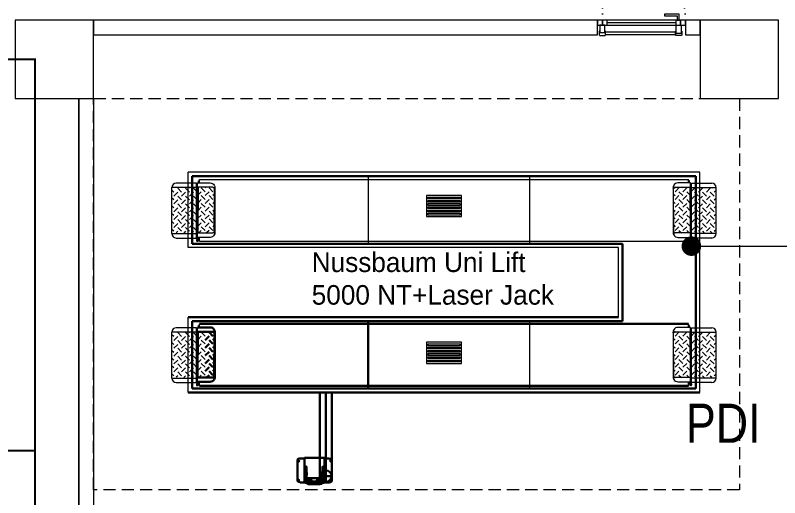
# Model space of a CAD drawing. Header units: metres. Extents: x -19121 to 152404, y -12107 to 46241.
# Drawn here: x 6740 to 7521, y 3592 to 4085 of the extents above; entities that cross this region are included whole.
import ezdxf
from ezdxf.enums import TextEntityAlignment as Align

# ---------------------------------------------------------------- set-up
doc = ezdxf.new("R2010")
doc.units = ezdxf.units.M
doc.header["$LTSCALE"] = 50
doc.header["$MEASUREMENT"] = 0
doc.linetypes.add('DOT2', pattern=[0.125, 0, -0.125])
doc.linetypes.add('HIDDEN', pattern=[0.375, 0.25, -0.125])
doc.layers.get('0').update_dxf_attribs({"color": 9, "lineweight": 9})
for name, color, linetype, lineweight in [('00', 9, 'Continuous', 9), ('01', 9, 'Continuous', 9), ('05', 9, 'Continuous', 9), ('06B', 9, 'Continuous', 9), ('06D', 9, 'Continuous', 9), ('10', 9, 'Continuous', 9), ('15', 9, 'Continuous', 9), ('20', 9, 'DOT2', 9), ('21', 9, 'Continuous', 9), ('21_mahal200', 9, 'Continuous', 9), ('32-ekipman', 9, 'Continuous', 9)]:
    doc.layers.add(name, color=color, linetype=linetype, lineweight=lineweight)
doc.styles.add('HAS100', font='GOTHIC.TTF', dxfattribs={"height": 200})
doc.styles.add('MuuM_TEXT-STANDART', font='ARIALN.TTF')
doc.dimstyles.new('MuuM_DIM200', dxfattribs={"dimscale": 20, "dimtxt": 2, "dimasz": 1, "dimexe": 1, "dimexo": 1, "dimgap": 1, "dimtad": 1, "dimdec": 1, "dimrnd": 0.5, "dimdsep": 46, "dimtxsty": 'MuuM_TEXT-STANDART', "dimblk": 'ARCHTICK', "dimcen": 0, "dimdle": 0.15, "dimclrd": 256, "dimclre": 256, "dimclrt": 256, "dimadec": 0, "dimazin": 0, "dimtfac": 5, "dimtdec": 1, "dimtix": 1, "dimtmove": 2, "dimatfit": 3, "dimldrblk": 'DOT', "dimfxl": 3, "dimfxlon": 1, "dimtolj": 1, "dimlwd": -1, "dimlwe": -1, "dimarcsym": 0})

# ---------------------------------------------------------------- blocks, each defined once
blk = doc.blocks.new('p-kolon_80x80')
blk.add_lwpolyline([(-40, -40), (40, -40), (40, 40), (-40, 40)], close=True)
blk = doc.blocks.new('2.bod.sitatik')
at = {"layer": '01'}
for p in [(6780, -4590), (7480, -4590)]:
    blk.add_blockref('p-kolon_80x80', p, dxfattribs=at)
blk = doc.blocks.new('p-işyeri')
at = {"color": 0, "const_width": 2}
blk.add_lwpolyline([(200, 0), (200, 700), (-200, 700), (-200, 0)], close=True, dxfattribs=at)
blk = doc.blocks.new('p-birim')
blk.add_lwpolyline([(0, 0), (1, 0), (1, 1), (0, 1)], close=True)
blk = doc.blocks.new('K-AL-01A')
at = {"layer": '06B'}
blk.add_lwpolyline([(2634.71, 4254.27), (2634.71, 4260.52), (2619.71, 4260.52), (2619.71, 4258.65), (2632.46, 4258.65), (2632.46, 4258.65), (2632.46, 4254.27), (2634.71, 4254.27)], dxfattribs=at)
at = {"layer": '06D'}
for p, q in [((2637.95, 4254.27), (2551.08, 4254.27)), ((2551.08, 4249.27), (2637.95, 4249.27))]:
    blk.add_line(p, q, dxfattribs=at)
for points in [[(2553.58, 4243.16), (2552.96, 4243.16), (2552.96, 4239.16, 0.414214), (2553.33, 4238.78), (2558.83, 4238.78, 0.414214), (2559.21, 4239.16), (2559.21, 4243.16), (2558.58, 4243.16)], [(2636.58, 4243.16), (2637.21, 4243.16), (2637.21, 4239.16, -0.414214), (2636.83, 4238.78), (2631.33, 4238.78, -0.414214), (2630.96, 4239.16), (2630.96, 4243.16), (2631.58, 4243.16)]]:
    blk.add_lwpolyline(points, format="xyb", dxfattribs=at)
for points in [[(2553.58, 4241.77), (2558.58, 4241.77), (2558.58, 4249.27), (2553.58, 4249.27)], [(2630.96, 4239.41), (2559.21, 4239.41), (2559.21, 4242.53), (2630.96, 4242.53)], [(2636.58, 4240.66), (2631.58, 4240.66), (2631.58, 4249.27), (2636.58, 4249.27)]]:
    blk.add_lwpolyline(points, close=True, dxfattribs=at)
at = {"layer": '10'}
for points in [[(2551.08, 4254.27), (2551.08, 4249.27), (2556.08, 4249.27), (2556.08, 4254.27)], [(2556.08, 4254.27), (2556.08, 4249.27), (2561.08, 4249.27), (2561.08, 4254.27)], [(2631.08, 4254.27), (2631.08, 4249.27), (2636.08, 4249.27), (2636.08, 4254.27)], [(2636.08, 4254.27), (2636.08, 4249.27), (2641.08, 4249.27), (2641.08, 4254.27)]]:
    blk.add_lwpolyline(points, close=True, dxfattribs=at)
at = {"layer": '15'}
blk.add_lwpolyline([(2561.08, 4251.77), (2631.08, 4251.77)], dxfattribs=at)
at = {"layer": '20'}
blk.add_lwpolyline([(2556.08, 4254.27), (2556.08, 4339.27)], dxfattribs=at)
blk.add_arc((2556.08, 4254.27), 85, 0, 90, dxfattribs=at)
blk = doc.blocks.new('_ArchTick')
at = {"color": 0, "linetype": 'ByBlock', "const_width": 0.15}
blk.add_lwpolyline([(-0.5, -0.5), (0.5, 0.5)], dxfattribs=at)
blk = doc.blocks.new('_Dot')
at = {"color": 0, "linetype": 'ByBlock', "lineweight": -2}
blk.add_line((-0.5, 0), (-1, 0), dxfattribs=at)
at = {"color": 0, "linetype": 'ByBlock', "const_width": 0.5}
blk.add_lwpolyline([(-0.25, 0, 1), (0.25, 0, 1)], format="xyb", close=True, dxfattribs=at)
blk = doc.blocks.new('p-lif-2.bd')
at = {"lineweight": 0}
for p, q in [((5230, 0), (0, 0)), ((0, -770), (0, 0)), ((5230, -2250), (5230, 0)), ((4400, -770), (0, -770)), ((0, -2250), (0, -1480))]:
    blk.add_line(p, q, dxfattribs=at)
at = {"linetype": 'ByBlock', "lineweight": 30}
for p, q in [((5190, -40), (40, -40)), ((40, -40), (40, -730)), ((5190, -2210), (5190, -40)), ((4440, -730), (40, -730)), ((4440, -1520), (4440, -730))]:
    blk.add_line(p, q, dxfattribs=at)
for p, q in [((114.8, -73), (5114.8, -73)), ((115.1, -108), (115.2, -73)), ((5114.9, -108), (5114.8, -73)), ((83.2, -111.5), (-120.8, -111.5)), ((84.2, -111.5), (83.3, -111.5)), ((84.2, -671.5), (84.2, -111.5)), ((96.6, -123.9), (85.3, -123.9)), ((96.3, -664.8), (96.6, -108)), ((96.6, -108), (224.7, -108.1)), ((101, -152.8), (100.8, -620)), ((253.2, -152.8), (101, -152.8)), ((107.2, -108), (107.2, -88.1)), ((107.2, -88.1), (115.1, -88.1)), ((179.7, -152.8), (173.8, -158.7)), ((258.2, -153.8), (253.3, -158.7)), ((272, -145), (273.6, -157.8)), ((4958, -145), (4956.4, -157.8)), ((4971.8, -153.8), (4976.7, -158.7)), ((4976.8, -152.8), (5129, -152.8)), ((5133.4, -108), (5005.3, -108.1)), ((5050.3, -152.8), (5056.2, -158.7)), ((5122.8, -88.1), (5114.9, -88.1)), ((5122.8, -108), (5122.8, -88.1)), ((5129, -152.8), (5129.2, -620)), ((5133.7, -664.8), (5133.4, -108)), ((5133.4, -123.9), (5144.7, -123.9)), ((5145.8, -111.5), (5146.7, -111.5)), ((5145.8, -671.5), (5145.8, -111.5)), ((5146.8, -111.5), (5350.8, -111.5)), ((83.2, -156.5), (-165.8, -156.5)), ((-165.8, -626.5), (-165.8, -156.5)), ((-146.8, -202.4), (-165.8, -183.4)), ((-106.8, -202.4), (-146.8, -242.4)), ((-66.8, -202.4), (-106.8, -162.4)), ((-26.8, -202.4), (-66.8, -242.4)), ((13.2, -202.4), (-26.8, -162.4)), ((16.3, -159.4), (13.2, -162.4)), ((53.2, -202.4), (13.2, -242.4)), ((84.2, -193.4), (53.2, -162.4)), ((96.5, -183.6), (84.2, -183.6)), ((96.5, -189.5), (84.2, -189.5)), ((88.3, -183.6), (88.3, -189.5)), ((134, -198.4), (101, -231.4)), ((173.8, -198.4), (134, -158.7)), ((213.5, -198.5), (173.8, -238.2)), ((253.3, -198.5), (213.6, -158.7)), ((267.8, -223.7), (253.3, -238.3)), ((267.7, -605.2), (267.9, -167.8)), ((273.8, -162.8), (273.4, -615.1)), ((273.8, -162.8), (273.6, -157.8)), ((4956.2, -162.8), (4956.4, -157.8)), ((4956.2, -162.8), (4956.6, -615.1)), ((4962.3, -605.2), (4962.1, -167.8)), ((4962.2, -223.7), (4976.7, -238.3)), ((4976.7, -198.5), (5016.4, -158.7)), ((5016.5, -198.5), (5056.2, -238.2)), ((5056.2, -198.4), (5096, -158.7)), ((5096, -198.4), (5129, -231.4)), ((5133.5, -183.6), (5145.8, -183.6)), ((5133.5, -189.5), (5145.8, -189.5)), ((5141.7, -183.6), (5141.7, -189.5)), ((5145.8, -193.4), (5176.8, -162.4)), ((5146.8, -156.5), (5395.8, -156.5)), ((5176.8, -202.4), (5216.8, -242.4)), ((5213.7, -159.4), (5216.8, -162.4)), ((5216.8, -202.4), (5256.8, -162.4)), ((5256.8, -202.4), (5296.8, -242.4)), ((5296.8, -202.4), (5336.8, -162.4)), ((5336.8, -202.4), (5376.8, -242.4)), ((5376.8, -202.4), (5395.8, -183.4)), ((5395.8, -626.5), (5395.8, -156.5)), ((-146.8, -282.4), (-165.8, -263.4)), ((-106.8, -282.4), (-146.8, -322.4)), ((-66.8, -282.4), (-106.8, -242.4)), ((-26.8, -282.4), (-66.8, -322.4)), ((13.2, -282.4), (-26.8, -242.4)), ((53.2, -282.4), (13.2, -322.4)), ((84.2, -273.4), (53.2, -242.4)), ((96.5, -249.2), (84.2, -249.2)), ((96.5, -252.2), (84.2, -252.2)), ((88.2, -249.2), (88.2, -252.2)), ((134, -278), (100.9, -311)), ((173.7, -278), (134, -238.2)), ((213.5, -278), (173.7, -317.8)), ((253.3, -278), (213.5, -238.2)), ((267.8, -303.2), (253.3, -317.8)), ((4962.2, -303.2), (4976.7, -317.8)), ((4976.7, -278), (5016.5, -238.2)), ((5016.5, -278), (5056.3, -317.8)), ((5056.3, -278), (5096, -238.2)), ((5096, -278), (5129.1, -311)), ((5133.5, -249.2), (5145.8, -249.2)), ((5133.5, -252.2), (5145.8, -252.2)), ((5141.8, -249.2), (5141.8, -252.2)), ((5145.8, -273.4), (5176.8, -242.4)), ((5176.8, -282.4), (5216.8, -322.4)), ((5216.8, -282.4), (5256.8, -242.4)), ((5256.8, -282.4), (5296.8, -322.4)), ((5296.8, -282.4), (5336.8, -242.4)), ((5336.8, -282.4), (5376.8, -322.4)), ((5376.8, -282.4), (5395.8, -263.4)), ((-165.8, -343.4), (-146.8, -362.4)), ((-106.8, -362.4), (-146.8, -402.4)), ((-106.8, -322.4), (-66.8, -362.4)), ((-26.8, -362.4), (-66.8, -402.4)), ((-26.8, -322.4), (13.2, -362.4)), ((53.2, -362.4), (13.2, -402.4)), ((53.2, -322.4), (84.2, -353.4)), ((133.9, -357.5), (100.9, -390.5)), ((133.9, -317.7), (173.7, -357.5)), ((213.5, -357.5), (173.7, -397.3)), ((213.5, -317.8), (253.2, -357.6)), ((267.8, -382.8), (253.2, -397.3)), ((4962.2, -382.8), (4976.8, -397.3)), ((5016.5, -317.8), (4976.8, -357.6)), ((5016.5, -357.5), (5056.3, -397.3)), ((5096.1, -317.7), (5056.3, -357.5)), ((5096.1, -357.5), (5129.1, -390.5)), ((5176.8, -322.4), (5145.8, -353.4)), ((5176.8, -362.4), (5216.8, -402.4)), ((5256.8, -322.4), (5216.8, -362.4)), ((5256.8, -362.4), (5296.8, -402.4)), ((5336.8, -322.4), (5296.8, -362.4)), ((5336.8, -362.4), (5376.8, -402.4)), ((5395.8, -343.4), (5376.8, -362.4)), ((-146.8, -442.4), (-165.8, -423.4)), ((-106.8, -442.4), (-146.8, -482.4)), ((-66.8, -442.4), (-106.8, -402.4)), ((-26.8, -442.4), (-66.8, -482.4)), ((13.2, -442.4), (-26.8, -402.4)), ((53.2, -442.4), (13.2, -482.4)), ((84.2, -433.4), (53.2, -402.4)), ((133.9, -437), (100.8, -470)), ((173.7, -437.1), (133.9, -397.3)), ((213.4, -437.1), (173.6, -476.8)), ((253.2, -437.1), (213.4, -397.3)), ((267.7, -462.3), (253.2, -476.9)), ((4962.3, -462.3), (4976.8, -476.9)), ((4976.8, -437.1), (5016.6, -397.3)), ((5016.6, -437.1), (5056.4, -476.8)), ((5056.3, -437.1), (5096.1, -397.3)), ((5096.1, -437), (5129.2, -470)), ((5145.8, -433.4), (5176.8, -402.4)), ((5176.8, -442.4), (5216.8, -482.4)), ((5216.8, -442.4), (5256.8, -402.4)), ((5256.8, -442.4), (5296.8, -482.4)), ((5296.8, -442.4), (5336.8, -402.4)), ((5336.8, -442.4), (5376.8, -482.4)), ((5376.8, -442.4), (5395.8, -423.4)), ((-146.8, -522.4), (-165.8, -503.4)), ((-106.8, -522.4), (-146.8, -562.4)), ((-66.8, -522.4), (-106.8, -482.4)), ((-26.8, -522.4), (-66.8, -562.4)), ((13.2, -522.4), (-26.8, -482.4)), ((53.2, -522.4), (13.2, -562.4)), ((84.2, -513.4), (53.2, -482.4)), ((96.4, -520.6), (84.2, -520.6)), ((84.2, -523.6), (96.4, -523.6)), ((88.1, -520.6), (88.1, -523.6)), ((133.9, -516.6), (100.8, -549.6)), ((173.6, -516.6), (133.9, -476.8)), ((213.4, -516.6), (173.6, -556.4)), ((253.2, -516.6), (213.4, -476.8)), ((267.7, -541.9), (253.1, -556.4)), ((4962.3, -541.9), (4976.9, -556.4)), ((4976.8, -516.6), (5016.6, -476.8)), ((5016.6, -516.6), (5056.4, -556.4)), ((5056.4, -516.6), (5096.1, -476.8)), ((5096.1, -516.6), (5129.2, -549.6)), ((5133.6, -520.6), (5145.8, -520.6)), ((5145.8, -523.6), (5133.6, -523.6)), ((5141.9, -520.6), (5141.9, -523.6)), ((5145.8, -513.4), (5176.8, -482.4)), ((5176.8, -522.4), (5216.8, -562.4)), ((5216.8, -522.4), (5256.8, -482.4)), ((5256.8, -522.4), (5296.8, -562.4)), ((5296.8, -522.4), (5336.8, -482.4)), ((5336.8, -522.4), (5376.8, -562.4)), ((5376.8, -522.4), (5395.8, -503.4)), ((-146.8, -602.4), (-165.8, -583.4)), ((-106.8, -602.4), (-122, -617.7)), ((-66.8, -602.4), (-106.8, -562.4)), ((-26.8, -602.4), (-45.3, -621)), ((13.2, -602.4), (-26.8, -562.4)), ((53.2, -602.4), (31.3, -624.3)), ((84.2, -593.4), (53.2, -562.4)), ((84.2, -583.2), (96.3, -583.2)), ((96.3, -589.2), (84.2, -589.2)), ((88.1, -583.2), (88.1, -589.2)), ((100.8, -620), (252.5, -620.1)), ((133.8, -596.1), (109.9, -620)), ((173.6, -596.1), (133.8, -556.3)), ((213.3, -596.1), (189.4, -620.1)), ((253.1, -596.2), (213.4, -556.4)), ((255.8, -619.7), (252.5, -620.1)), ((4974.2, -619.7), (4977.5, -620.1)), ((4976.9, -596.2), (5016.6, -556.4)), ((5129.2, -620), (4977.5, -620.1)), ((5016.7, -596.1), (5040.6, -620.1)), ((5056.4, -596.1), (5096.2, -556.3)), ((5096.2, -596.1), (5120.1, -620)), ((5145.8, -583.2), (5133.7, -583.2)), ((5133.7, -589.2), (5145.8, -589.2)), ((5141.9, -583.2), (5141.9, -589.2)), ((5145.8, -593.4), (5176.8, -562.4)), ((5176.8, -602.4), (5198.7, -624.3)), ((5216.8, -602.4), (5256.8, -562.4)), ((5256.8, -602.4), (5275.3, -621)), ((5296.8, -602.4), (5336.8, -562.4)), ((5336.8, -602.4), (5352, -617.7)), ((5376.8, -602.4), (5395.8, -583.4)), ((-165.8, -626.5), (83.2, -626.5)), ((-120.8, -671.5), (84.2, -671.5)), ((96.3, -648.9), (84.2, -648.9)), ((88, -675.6), (86, -690.5)), ((86, -690.5), (86, -700.4)), ((86, -690.5), (101.9, -690.5)), ((88, -648.9), (88, -675.6)), ((88, -675.6), (100, -675.6)), ((99.9, -698.5), (88, -698.4)), ((88, -702.4), (99.9, -702.4)), ((223.6, -664.8), (96.3, -664.8)), ((100, -664.8), (100, -675.6)), ((101.9, -690.5), (100, -675.6)), ((101.9, -690.5), (101.9, -700.4)), ((106.9, -684.7), (106.9, -664.8)), ((114.8, -684.7), (106.9, -684.7)), ((114.8, -704.3), (114.9, -664.8)), ((236.2, -663.1), (223.6, -664.8)), ((4993.8, -663.1), (5006.4, -664.8)), ((5006.4, -664.8), (5133.7, -664.8)), ((5115.2, -704.3), (5115.1, -664.8)), ((5115.2, -684.7), (5123.1, -684.7)), ((5123.1, -684.7), (5123.1, -664.8)), ((5128.1, -690.5), (5130, -675.6)), ((5128.1, -690.5), (5128.1, -700.4)), ((5144, -690.5), (5128.1, -690.5)), ((5130, -664.8), (5130, -675.6)), ((5142, -675.6), (5130, -675.6)), ((5130.1, -698.5), (5142, -698.4)), ((5142, -702.4), (5130.1, -702.4)), ((5133.7, -648.9), (5145.8, -648.9)), ((5142, -648.9), (5142, -675.6)), ((5142, -675.6), (5144, -690.5)), ((5144, -690.5), (5144, -700.4)), ((5350.8, -671.5), (5145.8, -671.5)), ((5395.8, -626.5), (5146.8, -626.5)), ((114.8, -704.3), (5089, -704.3)), ((115.1, -1584.4), (115.2, -1549.3)), ((5114.9, -1584.4), (5114.8, -1549.3)), ((83.2, -1632.9), (-165.8, -1632.9)), ((-165.8, -2102.9), (-165.8, -1632.9)), ((83.2, -1587.9), (-120.8, -1587.9)), ((-66.8, -1678.8), (-106.8, -1638.8)), ((13.2, -1678.8), (-26.8, -1638.8)), ((16.3, -1635.8), (13.2, -1638.8)), ((84.2, -1669.8), (53.2, -1638.8)), ((84.2, -1587.9), (83.3, -1587.9)), ((84.2, -2147.9), (84.2, -1587.9)), ((96.6, -1600.3), (85.3, -1600.3)), ((96.3, -2141.1), (96.6, -1584.4)), ((101, -1629.1), (100.8, -2096.4)), ((107.2, -1584.4), (107.2, -1564.5)), ((107.2, -1564.5), (115.1, -1564.5)), ((173.8, -1674.8), (134, -1635)), ((179.7, -1629.2), (173.8, -1635.1)), ((4956.2, -1639.2), (4956.4, -1634.2)), ((4956.2, -1639.2), (4956.6, -2091.5)), ((4958, -1621.3), (4956.4, -1634.2)), ((4971.8, -1630.2), (4976.7, -1635.1)), ((4976.7, -1674.9), (5016.4, -1635.1)), ((4976.8, -1629.2), (5129, -1629.1)), ((5133.4, -1584.4), (5005.3, -1584.5)), ((5050.3, -1629.2), (5056.2, -1635.1)), ((5056.2, -1674.8), (5096, -1635)), ((5122.8, -1564.5), (5114.9, -1564.5)), ((5122.8, -1584.4), (5122.8, -1564.5)), ((5129, -1629.1), (5129.2, -2096.4)), ((5133.7, -2141.1), (5133.4, -1584.4)), ((5133.4, -1600.3), (5144.7, -1600.3)), ((5145.8, -1587.9), (5146.7, -1587.9)), ((5145.8, -2147.9), (5145.8, -1587.9)), ((5145.8, -1669.8), (5176.8, -1638.8)), ((5146.8, -1587.9), (5350.8, -1587.9)), ((5146.8, -1632.9), (5395.8, -1632.9)), ((5213.7, -1635.8), (5216.8, -1638.8)), ((5216.8, -1678.8), (5256.8, -1638.8)), ((5296.8, -1678.8), (5336.8, -1638.8)), ((5395.8, -2102.9), (5395.8, -1632.9)), ((-146.8, -1678.8), (-165.8, -1659.8)), ((-106.8, -1678.8), (-146.8, -1718.8)), ((-26.8, -1678.8), (-66.8, -1718.8)), ((53.2, -1678.8), (13.2, -1718.8)), ((96.5, -1660), (84.2, -1660)), ((96.5, -1665.9), (84.2, -1665.9)), ((88.3, -1660), (88.3, -1665.9)), ((134, -1674.8), (101, -1707.8)), ((173.7, -1754.4), (134, -1714.6)), ((4962.3, -2081.6), (4962.1, -1644.1)), ((4962.2, -1700.1), (4976.7, -1714.6)), ((4976.7, -1754.4), (5016.5, -1714.6)), ((5016.5, -1674.8), (5056.2, -1714.6)), ((5056.3, -1754.4), (5096, -1714.6)), ((5096, -1674.8), (5129, -1707.8)), ((5133.5, -1660), (5145.8, -1660)), ((5133.5, -1665.9), (5145.8, -1665.9)), ((5141.7, -1660), (5141.7, -1665.9)), ((5176.8, -1678.8), (5216.8, -1718.8)), ((5256.8, -1678.8), (5296.8, -1718.8)), ((5336.8, -1678.8), (5376.8, -1718.8)), ((5376.8, -1678.8), (5395.8, -1659.8)), ((-146.8, -1758.8), (-165.8, -1739.8)), ((-106.8, -1758.8), (-146.8, -1798.8)), ((-66.8, -1758.8), (-106.8, -1718.8)), ((-26.8, -1758.8), (-66.8, -1798.8)), ((13.2, -1758.8), (-26.8, -1718.8)), ((53.2, -1758.8), (13.2, -1798.8)), ((84.2, -1749.8), (53.2, -1718.8)), ((96.5, -1725.6), (84.2, -1725.6)), ((96.5, -1728.6), (84.2, -1728.6)), ((88.2, -1725.6), (88.2, -1728.6)), ((134, -1754.3), (100.9, -1787.4)), ((133.9, -1794.1), (173.7, -1833.9)), ((4962.2, -1779.6), (4976.7, -1794.2)), ((5016.5, -1794.1), (4976.8, -1833.9)), ((5016.5, -1754.4), (5056.3, -1794.1)), ((5096.1, -1794.1), (5056.3, -1833.9)), ((5096, -1754.3), (5129.1, -1787.4)), ((5133.5, -1725.6), (5145.8, -1725.6)), ((5133.5, -1728.6), (5145.8, -1728.6)), ((5141.8, -1725.6), (5141.8, -1728.6)), ((5145.8, -1749.8), (5176.8, -1718.8)), ((5176.8, -1758.8), (5216.8, -1798.8)), ((5216.8, -1758.8), (5256.8, -1718.8)), ((5256.8, -1758.8), (5296.8, -1798.8)), ((5296.8, -1758.8), (5336.8, -1718.8)), ((5336.8, -1758.8), (5376.8, -1798.8)), ((5376.8, -1758.8), (5395.8, -1739.8)), ((-165.8, -1819.8), (-146.8, -1838.8)), ((-106.8, -1838.8), (-146.8, -1878.8)), ((-106.8, -1798.8), (-66.8, -1838.8)), ((-26.8, -1838.8), (-66.8, -1878.8)), ((-26.8, -1798.8), (13.2, -1838.8)), ((53.2, -1838.8), (13.2, -1878.8)), ((53.2, -1798.8), (84.2, -1829.8)), ((133.9, -1833.9), (100.9, -1866.9)), ((173.7, -1913.4), (133.9, -1873.6)), ((4962.2, -1859.2), (4976.8, -1873.7)), ((4976.8, -1913.5), (5016.6, -1873.7)), ((5016.5, -1833.9), (5056.3, -1873.7)), ((5056.3, -1913.4), (5096.1, -1873.6)), ((5096.1, -1833.9), (5129.1, -1866.9)), ((5176.8, -1798.8), (5145.8, -1829.8)), ((5176.8, -1838.8), (5216.8, -1878.8)), ((5256.8, -1798.8), (5216.8, -1838.8)), ((5256.8, -1838.8), (5296.8, -1878.8)), ((5336.8, -1798.8), (5296.8, -1838.8)), ((5336.8, -1838.8), (5376.8, -1878.8)), ((5395.8, -1819.8), (5376.8, -1838.8)), ((-146.8, -1918.8), (-165.8, -1899.8)), ((-106.8, -1918.8), (-146.8, -1958.8)), ((-66.8, -1918.8), (-106.8, -1878.8)), ((-26.8, -1918.8), (-66.8, -1958.8)), ((13.2, -1918.8), (-26.8, -1878.8)), ((53.2, -1918.8), (13.2, -1958.8)), ((84.2, -1909.8), (53.2, -1878.8)), ((133.9, -1913.4), (100.8, -1946.4)), ((4962.3, -1938.7), (4976.8, -1953.2)), ((5016.6, -1913.5), (5056.4, -1953.2)), ((5096.1, -1913.4), (5129.2, -1946.4)), ((5145.8, -1909.8), (5176.8, -1878.8)), ((5176.8, -1918.8), (5216.8, -1958.8)), ((5216.8, -1918.8), (5256.8, -1878.8)), ((5256.8, -1918.8), (5296.8, -1958.8)), ((5296.8, -1918.8), (5336.8, -1878.8)), ((5336.8, -1918.8), (5376.8, -1958.8)), ((5376.8, -1918.8), (5395.8, -1899.8)), ((-146.8, -1998.8), (-165.8, -1979.8)), ((-106.8, -1998.8), (-146.8, -2038.8)), ((-66.8, -1998.8), (-106.8, -1958.8)), ((-26.8, -1998.8), (-66.8, -2038.8)), ((13.2, -1998.8), (-26.8, -1958.8)), ((53.2, -1998.8), (13.2, -2038.8)), ((84.2, -1989.8), (53.2, -1958.8)), ((96.4, -1997), (84.2, -1997)), ((84.2, -2000), (96.4, -2000)), ((88.1, -1997), (88.1, -2000)), ((133.9, -1992.9), (100.8, -2026)), ((173.6, -1993), (133.9, -1953.2)), ((4962.3, -2018.2), (4976.9, -2032.8)), ((4976.8, -1993), (5016.6, -1953.2)), ((5016.6, -1993), (5056.4, -2032.7)), ((5056.4, -1993), (5096.1, -1953.2)), ((5096.1, -1992.9), (5129.2, -2026)), ((5133.6, -1997), (5145.8, -1997)), ((5145.8, -2000), (5133.6, -2000)), ((5141.9, -1997), (5141.9, -2000)), ((5145.8, -1989.8), (5176.8, -1958.8)), ((5176.8, -1998.8), (5216.8, -2038.8)), ((5216.8, -1998.8), (5256.8, -1958.8)), ((5256.8, -1998.8), (5296.8, -2038.8)), ((5296.8, -1998.8), (5336.8, -1958.8)), ((5336.8, -1998.8), (5376.8, -2038.8)), ((5376.8, -1998.8), (5395.8, -1979.8)), ((-146.8, -2078.8), (-165.8, -2059.8)), ((-165.8, -2102.9), (83.2, -2102.9)), ((-106.8, -2078.8), (-122, -2094)), ((-66.8, -2078.8), (-106.8, -2038.8)), ((-26.8, -2078.8), (-45.3, -2097.4)), ((13.2, -2078.8), (-26.8, -2038.8)), ((53.2, -2078.8), (31.3, -2100.7)), ((84.2, -2069.8), (53.2, -2038.8)), ((84.2, -2059.6), (96.3, -2059.6)), ((96.3, -2065.6), (84.2, -2065.6)), ((88.1, -2059.6), (88.1, -2065.6)), ((133.8, -2072.5), (109.9, -2096.4)), ((173.6, -2072.5), (133.8, -2032.7)), ((4974.2, -2096.1), (4977.5, -2096.5)), ((4976.9, -2072.5), (5016.6, -2032.8)), ((5129.2, -2096.4), (4977.5, -2096.5)), ((5016.7, -2072.5), (5040.6, -2096.5)), ((5056.4, -2072.5), (5096.2, -2032.7)), ((5096.2, -2072.5), (5120.1, -2096.4)), ((5145.8, -2059.6), (5133.7, -2059.6)), ((5133.7, -2065.6), (5145.8, -2065.6)), ((5141.9, -2059.6), (5141.9, -2065.6)), ((5145.8, -2069.8), (5176.8, -2038.8)), ((5395.8, -2102.9), (5146.8, -2102.9)), ((5176.8, -2078.8), (5198.7, -2100.7)), ((5216.8, -2078.8), (5256.8, -2038.8)), ((5256.8, -2078.8), (5275.3, -2097.4)), ((5296.8, -2078.8), (5336.8, -2038.8)), ((5336.8, -2078.8), (5352, -2094)), ((5376.8, -2078.8), (5395.8, -2059.8)), ((-120.8, -2147.9), (84.2, -2147.9)), ((96.3, -2125.2), (84.2, -2125.2)), ((88, -2152), (86, -2166.9)), ((86, -2166.9), (86, -2176.8)), ((86, -2166.9), (101.9, -2166.9)), ((88, -2125.2), (88, -2152)), ((88, -2152), (100, -2152)), ((99.9, -2174.8), (88, -2174.8)), ((88, -2178.8), (99.9, -2178.8)), ((100, -2141.2), (100, -2152)), ((101.9, -2166.9), (100, -2152)), ((101.9, -2166.9), (101.9, -2176.8)), ((106.9, -2161), (106.9, -2141.2)), ((114.8, -2161), (106.9, -2161)), ((114.8, -2180.7), (114.9, -2141.2)), ((4993.8, -2139.5), (5006.4, -2141.2)), ((5006.4, -2141.2), (5133.7, -2141.1)), ((5115.2, -2180.7), (5115.1, -2141.2)), ((5115.2, -2161), (5123.1, -2161)), ((5123.1, -2161), (5123.1, -2141.2)), ((5128.1, -2166.9), (5130, -2152)), ((5128.1, -2166.9), (5128.1, -2176.8)), ((5144, -2166.9), (5128.1, -2166.9)), ((5130, -2141.2), (5130, -2152)), ((5142, -2152), (5130, -2152)), ((5130.1, -2174.8), (5142, -2174.8)), ((5142, -2178.8), (5130.1, -2178.8)), ((5133.7, -2125.2), (5145.8, -2125.2)), ((5142, -2125.2), (5142, -2152)), ((5142, -2152), (5144, -2166.9)), ((5144, -2166.9), (5144, -2176.8)), ((5350.8, -2147.9), (5145.8, -2147.9))]:
    blk.add_line(p, q)
at = {"linetype": 'ByBlock', "lineweight": 0}
for p, q in [((1840, -40), (1840, -730)), ((3490, -40), (3490, -730)), ((2794.7, -236.7), (2434.7, -236.7)), ((2434.7, -236.7), (2434.7, -453.3)), ((2453.6, -272.5), (2453.6, -254.5)), ((2453.6, -254.5), (2775.8, -254.5)), ((2775.8, -272.5), (2453.6, -272.5)), ((2453.6, -305.4), (2453.6, -287.4)), ((2453.6, -287.4), (2775.8, -287.4)), ((2775.8, -305.4), (2453.6, -305.4)), ((2775.8, -254.5), (2775.8, -272.5)), ((2775.8, -287.4), (2775.8, -305.4)), ((2794.7, -453.3), (2794.7, -236.7)), ((2453.6, -338.3), (2453.6, -320.4)), ((2453.6, -320.4), (2775.8, -320.4)), ((2775.8, -338.3), (2453.6, -338.3)), ((2453.6, -371.3), (2453.6, -353.3)), ((2453.6, -353.3), (2775.8, -353.3)), ((2775.8, -371.3), (2453.6, -371.3)), ((2453.6, -404.2), (2453.6, -386.2)), ((2453.6, -386.2), (2775.8, -386.2)), ((2775.8, -320.4), (2775.8, -338.3)), ((2775.8, -353.3), (2775.8, -371.3)), ((2775.8, -386.2), (2775.8, -404.2)), ((2434.7, -453.3), (2794.7, -453.3)), ((2775.8, -404.2), (2453.6, -404.2)), ((2453.6, -437.2), (2453.6, -419.2)), ((2453.6, -419.2), (2775.8, -419.2)), ((2775.8, -437.2), (2453.6, -437.2)), ((2775.8, -419.2), (2775.8, -437.2)), ((4400, -1480), (4400, -770)), ((3490, -1520), (3490, -2210)), ((2794.7, -1736.7), (2434.7, -1736.7)), ((2434.7, -1736.7), (2434.7, -1953.3)), ((2453.6, -1772.5), (2453.6, -1754.5)), ((2453.6, -1754.5), (2775.8, -1754.5)), ((2775.8, -1772.5), (2453.6, -1772.5)), ((2453.6, -1805.4), (2453.6, -1787.4)), ((2453.6, -1787.4), (2775.8, -1787.4)), ((2775.8, -1754.5), (2775.8, -1772.5)), ((2775.8, -1787.4), (2775.8, -1805.4)), ((2794.7, -1953.3), (2794.7, -1736.7)), ((2775.8, -1805.4), (2453.6, -1805.4)), ((2453.6, -1838.3), (2453.6, -1820.4)), ((2453.6, -1820.4), (2775.8, -1820.4)), ((2775.8, -1838.3), (2453.6, -1838.3)), ((2453.6, -1871.3), (2453.6, -1853.3)), ((2453.6, -1853.3), (2775.8, -1853.3)), ((2775.8, -1871.3), (2453.6, -1871.3)), ((2775.8, -1820.4), (2775.8, -1838.3)), ((2775.8, -1853.3), (2775.8, -1871.3)), ((2453.6, -1904.2), (2453.6, -1886.2)), ((2453.6, -1886.2), (2775.8, -1886.2)), ((2775.8, -1904.2), (2453.6, -1904.2)), ((2453.6, -1937.2), (2453.6, -1919.2)), ((2453.6, -1919.2), (2775.8, -1919.2)), ((2775.8, -1937.2), (2453.6, -1937.2)), ((2775.8, -1886.2), (2775.8, -1904.2)), ((2775.8, -1919.2), (2775.8, -1937.2)), ((2434.7, -1953.3), (2794.7, -1953.3))]:
    blk.add_line(p, q, dxfattribs=at)
at = {"lineweight": 30}
for p, q in [((4400, -1480), (0, -1480)), ((4440, -1520), (40, -1520)), ((40, -2210), (40, -1520)), ((114.8, -1549.3), (5114.8, -1549.3)), ((1840, -2210), (1840, -1520)), ((96.6, -1584.4), (224.7, -1584.5)), ((253.2, -1629.2), (101, -1629.1)), ((253.3, -1674.9), (213.6, -1635.1)), ((258.2, -1630.2), (253.3, -1635.1)), ((272, -1621.3), (273.6, -1634.2)), ((273.8, -1639.2), (273.4, -2091.5)), ((273.8, -1639.2), (273.6, -1634.2)), ((213.5, -1674.8), (173.8, -1714.6)), ((253.3, -1754.4), (213.5, -1714.6)), ((267.8, -1700.1), (253.3, -1714.6)), ((267.7, -2081.6), (267.9, -1644.1)), ((213.5, -1754.4), (173.7, -1794.1)), ((213.5, -1794.1), (253.2, -1833.9)), ((267.8, -1779.6), (253.3, -1794.2)), ((213.5, -1833.9), (173.7, -1873.7)), ((253.2, -1913.5), (213.4, -1873.7)), ((267.8, -1859.2), (253.2, -1873.7)), ((213.4, -1913.5), (173.6, -1953.2)), ((267.7, -1938.7), (253.2, -1953.2)), ((213.4, -1993), (173.6, -2032.7)), ((253.2, -1993), (213.4, -1953.2)), ((267.7, -2018.2), (253.1, -2032.8)), ((100.8, -2096.4), (252.5, -2096.5)), ((213.3, -2072.5), (189.4, -2096.5)), ((253.1, -2072.5), (213.4, -2032.8)), ((255.8, -2096.1), (252.5, -2096.5)), ((223.6, -2141.2), (96.3, -2141.1)), ((114.8, -2180.7), (5115.2, -2180.7)), ((236.2, -2139.5), (223.6, -2141.2)), ((5230, -2250), (0, -2250)), ((5190, -2210), (40, -2210)), ((1347.1, -3105.9), (1347.1, -2250)), ((1407.1, -3106.3), (1407.1, -2250)), ((1467.1, -3106.3), (1467.1, -2250)), ((1116.9, -2941.1), (1116.9, -3149.1)), ((1124.8, -2945), (1126.9, -2944.6)), ((1129.1, -2957.3), (1126.9, -2957.6)), ((1131.9, -2926.1), (1127, -2927)), ((1138.6, -2926.1), (1131.9, -2926.1)), ((1140.6, -2926.1), (1138.6, -2926.1)), ((1190.2, -2926.4), (1140.6, -2926.1)), ((1140.9, -2924.6), (1190.4, -2924.6)), ((1140.9, -2926.1), (1140.9, -2924.6)), ((1141, -2926.1), (1190.2, -2926.1)), ((1189.9, -2928.6), (1189.9, -3163.6)), ((1190.4, -3167.6), (1190.4, -2919.6)), ((1193.4, -2919.6), (1190.4, -2919.6)), ((1193.4, -2916.6), (1193.4, -2919.6)), ((1391.4, -2916.6), (1193.4, -2916.6)), ((1391.4, -2919.6), (1391.4, -2916.6)), ((1394.4, -2919.6), (1391.4, -2919.6)), ((1394.4, -3167.6), (1394.4, -2919.6)), ((1439.4, -2924.6), (1394.4, -2924.6)), ((1394.9, -3163.6), (1394.9, -2928.6)), ((1444.6, -2929.1), (1443.8, -2929.1)), ((1452.9, -2929.1), (1444.6, -2929.1)), ((1455.7, -2942), (1457.9, -2941.6)), ((1460, -2954.3), (1457.9, -2954.6)), ((1467.8, -3152.1), (1467.9, -2944.1)), ((1198.9, -3012.6), (1198.9, -3146.6)), ((1210.9, -3012.6), (1210.9, -3146.6)), ((1373.9, -3146.6), (1373.9, -3012.6)), ((1385.9, -3146.6), (1385.9, -3012.7)), ((1190.4, -3115), (1193.4, -3115)), ((1192.4, -3167.6), (1192.4, -3115)), ((1193.4, -3115), (1193.4, -3170.6)), ((1198.9, -3064.6), (1196.9, -3073.6)), ((1198.9, -3073.6), (1196.9, -3073.6)), ((1196.9, -3073.6), (1196.9, -3092.6)), ((1212.9, -3073.6), (1210.9, -3064.6)), ((1212.9, -3073.6), (1210.9, -3073.6)), ((1212.7, -3122.8), (1212, -3122.8)), ((1212.9, -3073.6), (1212.9, -3092.6)), ((1356.1, -3106), (1458.1, -3106.7)), ((1370.2, -3122.5), (1369.9, -3122.2)), ((1373.9, -3064.6), (1371.9, -3073.6)), ((1371.9, -3073.6), (1373.9, -3073.6)), ((1371.9, -3092.6), (1371.9, -3073.6)), ((1372.7, -3122.8), (1372, -3122.8)), ((1387.9, -3073.6), (1385.9, -3064.6)), ((1385.9, -3073.6), (1387.9, -3073.6)), ((1387.9, -3092.6), (1387.9, -3073.6)), ((1391.4, -3170.6), (1391.4, -3115)), ((1391.4, -3115), (1394.4, -3115)), ((1392.4, -3167.6), (1392.4, -3115)), ((1406.7, -3159.4), (1407.4, -3057.4)), ((1124.7, -3139), (1126.9, -3138.6)), ((1129, -3151.3), (1126.9, -3151.6)), ((1131.9, -3164.1), (1140.1, -3164.1)), ((1140.1, -3164.1), (1141, -3164.1)), ((1145.3, -3168.6), (1191.2, -3168.6)), ((1190.4, -3167.6), (1192.4, -3167.6)), ((1193.4, -3170.6), (1206.9, -3170.6)), ((1199.9, -3173.6), (1209.5, -3173.6)), ((1216.4, -3161.1), (1216.4, -3127.8)), ((1216.4, -3159.4), (1216.6, -3160.2)), ((1226.4, -3161.2), (1219.9, -3161.2)), ((1221.4, -3125.1), (1363.4, -3125.1)), ((1335.9, -3162.1), (1221.4, -3162.1)), ((1335.9, -3163.8), (1221.4, -3163.8)), ((1222.4, -3125.1), (1222.4, -3139.7)), ((1255.4, -3144.2), (1222.4, -3144.2)), ((1222.4, -3144.2), (1222.4, -3160)), ((1226.4, -3139.8), (1222.5, -3139.8)), ((1226.4, -3160), (1222.5, -3160)), ((1224.5, -3170.6), (1335.9, -3170.6)), ((1226.4, -3141.2), (1226.4, -3128.9)), ((1226.4, -3161.5), (1226.4, -3149.1)), ((1226.9, -3128.6), (1250.9, -3128.6)), ((1226.9, -3141.7), (1250.9, -3141.7)), ((1226.9, -3148.9), (1250.9, -3148.9)), ((1226.9, -3162), (1250.9, -3162)), ((1231.8, -3173.6), (1335.9, -3173.6)), ((1238.9, -3174.6), (1345.9, -3174.6)), ((1238.9, -3186.6), (1345.9, -3186.6)), ((1250.9, -3141.7), (1250.9, -3141.7)), ((1250.9, -3162), (1250.9, -3162)), ((1251.4, -3141.2), (1251.4, -3128.9)), ((1255.3, -3139.8), (1251.4, -3139.8)), ((1251.4, -3161.5), (1251.4, -3149.1)), ((1255.3, -3160), (1251.4, -3160)), ((1335.9, -3161.2), (1251.4, -3161.2)), ((1255.4, -3125.1), (1255.4, -3139.7)), ((1255.4, -3144.2), (1255.4, -3160)), ((1318.4, -3126.5), (1366.4, -3126.5)), ((1318.4, -3155.6), (1318.4, -3126.5)), ((1319.3, -3156.5), (1334.9, -3156.5)), ((1328.4, -3144.4), (1328.4, -3149.5)), ((1335.9, -3145.3), (1335.9, -3174.6)), ((1348.9, -3145.3), (1348.9, -3174.4)), ((1364.9, -3161.2), (1348.9, -3161.2)), ((1363.4, -3162.1), (1348.9, -3162.1)), ((1363.4, -3163.8), (1348.9, -3163.8)), ((1348.9, -3170.6), (1360.2, -3170.6)), ((1348.9, -3173.6), (1352.9, -3173.6)), ((1349.8, -3156.5), (1365.4, -3156.5)), ((1356.4, -3144.4), (1356.4, -3149.5)), ((1366.4, -3155.6), (1366.4, -3126.5)), ((1368.4, -3127.8), (1368.4, -3161.1)), ((1375.2, -3173.6), (1384.9, -3173.6)), ((1377.8, -3170.6), (1391.4, -3170.6)), ((1394.4, -3167.6), (1392.4, -3167.6)), ((1443.9, -3168.6), (1393.5, -3168.6)), ((1394.4, -3166.9), (1444.1, -3167.1)), ((1443.7, -3167.1), (1394.4, -3167.1)), ((1443.9, -3167.1), (1443.9, -3168.6)), ((1444.1, -3167.1), (1446.1, -3167.1)), ((1446.1, -3167.1), (1452.8, -3167.1)), ((1452.8, -3167.1), (1457.7, -3166.3)), ((1455.7, -3136), (1457.8, -3135.6)), ((1459.9, -3148.3), (1457.8, -3148.6))]:
    blk.add_line(p, q, dxfattribs=at)
for points in [[(224.7, -108.1), (237.4, -109.8), (249.2, -114.8), (259.3, -122.7), (267.1, -133), (272, -145)], [(253.2, -152.8), (256.5, -153.2), (259.6, -154.3), (262.4, -156.1), (264.7, -158.5), (266.4, -161.3), (267.5, -164.4), (267.9, -167.8)], [(5005.3, -108.1), (4992.6, -109.8), (4980.8, -114.8), (4970.7, -122.7), (4962.9, -133), (4958, -145)], [(4976.8, -152.8), (4973.5, -153.2), (4970.4, -154.3), (4967.6, -156.1), (4965.3, -158.5), (4963.6, -161.3), (4962.5, -164.4), (4962.1, -167.8)], [(273.4, -615.1), (271.7, -628), (266.8, -640), (259.1, -650.3), (248.9, -658.2), (237.1, -663.1), (224.4, -664.8)], [(273.4, -615.1), (270.9, -628), (266, -640), (258.2, -650.3), (248, -658.2), (236.2, -663.1)], [(267.7, -605.2), (267.3, -608.5), (266.2, -611.7), (264.4, -614.5), (262.1, -616.9), (259.3, -618.6), (256.2, -619.7), (253, -620.1)], [(267.2, -605.2), (266.9, -608.5), (265.8, -611.7), (264, -614.5), (261.7, -616.9), (258.9, -618.6), (255.8, -619.7)], [(4956.6, -615.1), (4959.1, -628), (4964, -640), (4971.8, -650.3), (4982, -658.2), (4993.8, -663.1)], [(4956.6, -615.1), (4958.3, -628), (4963.2, -640), (4970.9, -650.3), (4981.1, -658.2), (4992.9, -663.1), (5005.6, -664.8)], [(4962.3, -605.2), (4962.7, -608.5), (4963.8, -611.7), (4965.6, -614.5), (4967.9, -616.9), (4970.7, -618.6), (4973.8, -619.7), (4977, -620.1)], [(4962.8, -605.2), (4963.1, -608.5), (4964.2, -611.7), (4966, -614.5), (4968.3, -616.9), (4971.1, -618.6), (4974.2, -619.7)], [(5005.3, -1584.5), (4992.6, -1586.2), (4980.8, -1591.1), (4970.7, -1599), (4962.9, -1609.3), (4958, -1621.3)], [(4976.8, -1629.2), (4973.5, -1629.6), (4970.4, -1630.7), (4967.6, -1632.5), (4965.3, -1634.8), (4963.6, -1637.7), (4962.5, -1640.8), (4962.1, -1644.1)], [(4956.6, -2091.5), (4959.1, -2104.4), (4964, -2116.4), (4971.8, -2126.7), (4982, -2134.6), (4993.8, -2139.5)], [(4956.6, -2091.5), (4958.3, -2104.4), (4963.2, -2116.4), (4970.9, -2126.7), (4981.1, -2134.6), (4992.9, -2139.5), (5005.6, -2141.2)], [(4962.3, -2081.6), (4962.7, -2084.9), (4963.8, -2088.1), (4965.6, -2090.9), (4967.9, -2093.2), (4970.7, -2095), (4973.8, -2096.1), (4977, -2096.5)], [(4962.8, -2081.6), (4963.1, -2084.9), (4964.2, -2088.1), (4966, -2090.9), (4968.3, -2093.2), (4971.1, -2095), (4974.2, -2096.1)]]:
    blk.add_lwpolyline(points)
for points in [[(224.7, -1584.5), (237.4, -1586.2), (249.2, -1591.1), (259.3, -1599), (267.1, -1609.3), (272, -1621.3)], [(253.2, -1629.2), (256.5, -1629.6), (259.6, -1630.7), (262.4, -1632.5), (264.7, -1634.8), (266.4, -1637.7), (267.5, -1640.8), (267.9, -1644.1)], [(273.4, -2091.5), (271.7, -2104.4), (266.8, -2116.4), (259.1, -2126.7), (248.9, -2134.6), (237.1, -2139.5), (224.4, -2141.2)], [(273.4, -2091.5), (270.9, -2104.4), (266, -2116.4), (258.2, -2126.7), (248, -2134.6), (236.2, -2139.5)], [(267.7, -2081.6), (267.3, -2084.9), (266.2, -2088.1), (264.4, -2090.9), (262.1, -2093.2), (259.3, -2095), (256.2, -2096.1), (253, -2096.5)], [(267.2, -2081.6), (266.9, -2084.9), (265.8, -2088.1), (264, -2090.9), (261.7, -2093.2), (258.9, -2095), (255.8, -2096.1)], [(1127, -2927), (1123.1, -2929), (1119.8, -2932.3), (1117.7, -2936.5), (1116.9, -2941.1)], [(1126.9, -2957.6), (1124.9, -2957.3), (1123.1, -2956.4), (1121.7, -2954.9), (1120.7, -2953.1), (1120.4, -2951.1), (1120.7, -2949.1), (1121.7, -2947.3), (1123.1, -2945.9), (1124.8, -2945)], [(1126.9, -2944.6), (1128.9, -2944.9), (1130.7, -2945.9), (1132.2, -2947.3), (1133.1, -2949.1), (1133.4, -2951.1), (1133.1, -2953.1), (1132.2, -2954.9), (1130.7, -2956.4), (1129.1, -2957.3)], [(1443.8, -2929.1), (1443.5, -2927.7), (1442.9, -2926.5), (1441.9, -2925.5), (1440.7, -2924.9), (1439.4, -2924.6)], [(1457.9, -2954.6), (1455.8, -2954.3), (1454, -2953.4), (1452.6, -2952), (1451.7, -2950.1), (1451.4, -2948.1), (1451.7, -2946.1), (1452.6, -2944.3), (1454, -2942.9), (1455.7, -2942)], [(1467.9, -2944.1), (1467.1, -2939.5), (1465, -2935.3), (1461.7, -2932), (1457.5, -2929.9), (1452.9, -2929.1)], [(1457.9, -2941.6), (1459.9, -2942), (1461.7, -2942.9), (1463.1, -2944.3), (1464, -2946.1), (1464.4, -2948.1), (1464, -2950.1), (1463.1, -2952), (1461.7, -2953.4), (1460, -2954.3)], [(1210.9, -3121.6), (1211.2, -3121.5), (1212.4, -3121.4)], [(1212, -3122.8), (1211.2, -3122.7), (1210.9, -3122.5)], [(1212.4, -3122.9), (1211.2, -3122.8), (1210.9, -3122.7)], [(1212.4, -3124.6), (1211.2, -3124.5), (1210.9, -3124.4)], [(1212.4, -3121.4), (1213.5, -3121.5), (1214.5, -3121.9), (1215.1, -3122.4), (1215.4, -3123)], [(1214.8, -3122.2), (1214.5, -3122.5), (1213.5, -3122.8), (1212.4, -3122.9)], [(1215.4, -3123), (1215.1, -3123.6), (1214.5, -3124.1), (1213.5, -3124.5), (1212.4, -3124.6)], [(1214.7, -3122.1), (1214.7, -3122.1), (1214.2, -3122.4), (1213.5, -3122.7), (1212.7, -3122.8)], [(1369.4, -3123), (1369.6, -3122.4), (1370.2, -3121.9), (1371.2, -3121.5), (1372.4, -3121.4)], [(1372.4, -3124.6), (1371.2, -3124.5), (1370.2, -3124.1), (1369.6, -3123.6), (1369.4, -3123)], [(1372, -3122.8), (1371.2, -3122.7), (1370.6, -3122.4), (1370, -3122.1), (1370, -3122.1)], [(1372.4, -3122.9), (1371.2, -3122.8), (1370.2, -3122.5)], [(1372.4, -3121.4), (1373.5, -3121.5), (1373.9, -3121.6)], [(1373.9, -3122.7), (1373.5, -3122.8), (1372.4, -3122.9)], [(1373.9, -3124.4), (1373.5, -3124.5), (1372.4, -3124.6)], [(1373.9, -3122.5), (1373.5, -3122.7), (1372.7, -3122.8)], [(1116.9, -3149.1), (1117.6, -3153.8), (1119.7, -3157.9), (1123, -3161.3), (1127.2, -3163.4), (1131.9, -3164.1)], [(1126.9, -3151.6), (1124.8, -3151.3), (1123, -3150.4), (1121.6, -3148.9), (1120.7, -3147.1), (1120.4, -3145.1), (1120.7, -3143.1), (1121.6, -3141.3), (1123, -3139.9), (1124.7, -3139)], [(1126.9, -3138.6), (1128.9, -3138.9), (1130.7, -3139.9), (1132.1, -3141.3), (1133, -3143.1), (1133.4, -3145.1), (1133, -3147.1), (1132.1, -3148.9), (1130.7, -3150.4), (1129, -3151.3)], [(1141, -3164.1), (1141.2, -3165.5), (1141.8, -3166.8), (1142.8, -3167.8), (1144, -3168.4), (1145.3, -3168.6)], [(1221.4, -3125.1), (1219.8, -3125.3), (1218.4, -3125.7), (1217.3, -3126.3), (1216.6, -3127), (1216.4, -3127.8)], [(1216.4, -3161.1), (1216.6, -3161.9), (1217.3, -3162.7), (1218.4, -3163.2), (1219.8, -3163.6), (1221.4, -3163.8)], [(1216.6, -3160.2), (1217.3, -3161), (1218.4, -3161.6), (1219.8, -3161.9), (1221.4, -3162.1)], [(1219.9, -3161.2), (1218.3, -3161.1), (1217.1, -3160.7)], [(1222.4, -3126.3), (1222.4, -3126.3), (1222.4, -3126.4), (1222.4, -3126.5), (1222.5, -3126.5), (1222.6, -3126.6)], [(1222.4, -3139.8), (1222.5, -3139.8), (1222.6, -3139.7)], [(1222.4, -3139.7), (1222.4, -3139.7), (1222.4, -3139.8), (1222.4, -3139.8), (1222.4, -3139.8)], [(1222.4, -3146.5), (1222.4, -3146.6), (1222.4, -3146.7), (1222.4, -3146.7), (1222.5, -3146.8), (1222.6, -3146.8)], [(1222.4, -3160), (1222.5, -3160), (1222.6, -3160)], [(1222.4, -3160), (1222.4, -3160), (1222.4, -3160), (1222.4, -3160), (1222.4, -3160)], [(1226.9, -3128.6), (1226.7, -3128.6), (1226.6, -3128.6), (1226.5, -3128.7), (1226.4, -3128.8), (1226.4, -3128.9)], [(1226.4, -3141.2), (1226.4, -3141.4), (1226.4, -3141.5), (1226.5, -3141.6), (1226.6, -3141.7), (1226.8, -3141.7), (1226.9, -3141.7)], [(1226.9, -3148.9), (1226.7, -3148.9), (1226.6, -3148.9), (1226.5, -3149), (1226.4, -3149), (1226.4, -3149.1)], [(1226.4, -3161.5), (1226.4, -3161.6), (1226.4, -3161.8), (1226.5, -3161.9), (1226.6, -3161.9), (1226.8, -3162), (1226.9, -3162)], [(1251.4, -3128.9), (1251.3, -3128.8), (1251.3, -3128.7), (1251.2, -3128.6), (1251, -3128.6), (1250.9, -3128.6)], [(1251.4, -3141.2), (1251.3, -3141.4), (1251.3, -3141.5), (1251.2, -3141.6), (1251.1, -3141.7), (1250.9, -3141.7)], [(1251.4, -3149.1), (1251.3, -3149), (1251.3, -3149), (1251.2, -3148.9), (1251, -3148.9), (1250.9, -3148.9)], [(1251.4, -3161.5), (1251.3, -3161.6), (1251.3, -3161.8), (1251.2, -3161.9), (1251.1, -3161.9), (1250.9, -3162)], [(1255.4, -3126.3), (1255.3, -3126.3), (1255.3, -3126.4), (1255.3, -3126.5), (1255.2, -3126.5), (1255.2, -3126.6)], [(1255.3, -3139.8), (1255.2, -3139.8), (1255.2, -3139.7)], [(1255.4, -3146.5), (1255.3, -3146.6), (1255.3, -3146.7), (1255.3, -3146.7), (1255.2, -3146.8), (1255.2, -3146.8)], [(1255.3, -3160), (1255.2, -3160), (1255.2, -3160)], [(1255.4, -3139.7), (1255.3, -3139.7), (1255.3, -3139.8), (1255.3, -3139.8), (1255.3, -3139.8)], [(1255.4, -3160), (1255.3, -3160), (1255.3, -3160), (1255.3, -3160), (1255.3, -3160)], [(1263.6, -3129), (1263.6, -3128.9), (1263.7, -3128.7), (1264, -3128.5), (1264.4, -3128.4), (1264.9, -3128.3)], [(1264.9, -3129.7), (1264.4, -3129.7), (1264, -3129.5), (1263.7, -3129.4), (1263.6, -3129.1), (1263.6, -3129)], [(1263.6, -3153.1), (1263.6, -3153), (1263.7, -3152.8), (1264, -3152.6), (1264.4, -3152.5), (1264.9, -3152.4)], [(1264.9, -3153.8), (1264.4, -3153.8), (1264, -3153.7), (1263.7, -3153.5), (1263.6, -3153.3), (1263.6, -3153.1)], [(1264.9, -3128.3), (1265.3, -3128.4), (1265.7, -3128.5), (1266, -3128.7), (1266.1, -3128.9), (1266.2, -3129)], [(1266.2, -3129), (1266.1, -3129.1), (1266, -3129.4), (1265.7, -3129.5), (1265.3, -3129.7), (1264.9, -3129.7)], [(1264.9, -3152.4), (1265.3, -3152.5), (1265.7, -3152.6), (1266, -3152.8), (1266.1, -3153), (1266.2, -3153.1)], [(1266.2, -3153.1), (1266.1, -3153.3), (1266, -3153.5), (1265.7, -3153.7), (1265.3, -3153.8), (1264.9, -3153.8)], [(1308.6, -3129), (1308.6, -3128.9), (1308.7, -3128.7), (1309, -3128.5), (1309.4, -3128.4), (1309.9, -3128.3)], [(1309.9, -3129.7), (1309.4, -3129.7), (1309, -3129.5), (1308.7, -3129.4), (1308.6, -3129.1), (1308.6, -3129)], [(1308.6, -3153.1), (1308.6, -3153), (1308.7, -3152.8), (1309, -3152.6), (1309.4, -3152.5), (1309.9, -3152.4)], [(1309.9, -3153.8), (1309.4, -3153.8), (1309, -3153.7), (1308.7, -3153.5), (1308.6, -3153.3), (1308.6, -3153.1)], [(1309.9, -3128.3), (1310.3, -3128.4), (1310.7, -3128.5), (1311, -3128.7), (1311.1, -3128.9), (1311.2, -3129)], [(1311.2, -3129), (1311.1, -3129.1), (1311, -3129.4), (1310.7, -3129.5), (1310.3, -3129.7), (1309.9, -3129.7)], [(1309.9, -3152.4), (1310.3, -3152.5), (1310.7, -3152.6), (1311, -3152.8), (1311.1, -3153), (1311.2, -3153.1)], [(1311.2, -3153.1), (1311.1, -3153.3), (1311, -3153.5), (1310.7, -3153.7), (1310.3, -3153.8), (1309.9, -3153.8)], [(1320.4, -3132.6), (1319.8, -3132.3), (1319.4, -3131.9), (1319, -3131.4), (1318.7, -3131), (1318.5, -3130.6), (1318.4, -3130.2), (1318.4, -3129.8)], [(1319.3, -3156.5), (1319, -3156.5), (1318.7, -3156.4), (1318.5, -3156.2), (1318.4, -3155.9), (1318.4, -3155.6)], [(1320.4, -3156.2), (1319.8, -3156.4), (1319.4, -3156.5), (1319.3, -3156.5)], [(1329, -3142.1), (1328.5, -3143.2), (1328.4, -3144.4)], [(1332.9, -3143.9), (1331.5, -3144.7), (1330.4, -3145.5), (1329.5, -3146.4), (1328.9, -3147.4), (1328.5, -3148.4), (1328.4, -3149.5)], [(1328.4, -3149.5), (1328.5, -3150.5), (1328.9, -3151.5), (1329.5, -3152.5), (1330.4, -3153.4), (1331.5, -3154.2), (1332.9, -3155)], [(1344.5, -3137), (1342.4, -3136.9), (1340.2, -3137), (1338, -3137.3), (1336, -3137.7), (1334.1, -3138.3), (1332.5, -3139.1), (1331, -3140), (1329.9, -3141), (1329, -3142.1)], [(1332.9, -3143.9), (1333.6, -3143.7), (1334.2, -3143.6), (1334.8, -3143.7), (1335.3, -3144), (1335.6, -3144.4), (1335.8, -3144.8), (1335.9, -3145.3)], [(1332.9, -3155), (1333.6, -3155.4), (1334.2, -3155.9), (1334.8, -3156.4), (1335.3, -3156.9), (1335.6, -3157.5), (1335.8, -3158.1), (1335.9, -3158.6)], [(1356.4, -3144.4), (1356.2, -3143.2), (1355.7, -3142.1), (1354.8, -3141), (1353.7, -3140), (1352.3, -3139.1), (1350.6, -3138.3), (1348.7, -3137.7), (1346.7, -3137.3), (1344.5, -3137)], [(1351.9, -3143.9), (1351.1, -3143.7), (1350.5, -3143.6), (1349.9, -3143.7), (1349.5, -3144), (1349.1, -3144.4), (1348.9, -3144.8), (1348.9, -3145.3)], [(1351.9, -3155), (1351.1, -3155.4), (1350.5, -3155.9), (1349.9, -3156.4), (1349.5, -3156.9), (1349.1, -3157.5), (1348.9, -3158.1), (1348.9, -3158.6)], [(1356.4, -3149.5), (1356.2, -3148.4), (1355.8, -3147.4), (1355.2, -3146.4), (1354.3, -3145.5), (1353.2, -3144.7), (1351.9, -3143.9)], [(1351.9, -3155), (1353.2, -3154.2), (1354.3, -3153.4), (1355.2, -3152.5), (1355.8, -3151.5), (1356.2, -3150.5), (1356.4, -3149.5)], [(1368.4, -3127.8), (1368.1, -3127), (1367.4, -3126.3), (1366.3, -3125.7), (1364.9, -3125.3), (1363.4, -3125.1)], [(1363.4, -3162.1), (1364.9, -3161.9), (1366.3, -3161.6), (1367.4, -3161)], [(1363.4, -3163.8), (1364.9, -3163.6), (1366.3, -3163.2), (1367.4, -3162.7), (1368.1, -3161.9), (1368.4, -3161.1)], [(1364.4, -3132.6), (1364.9, -3132.3), (1365.3, -3131.9), (1365.7, -3131.4), (1366, -3131), (1366.2, -3130.6), (1366.3, -3130.2), (1366.4, -3129.8)], [(1364.4, -3156.2), (1364.9, -3156.4), (1365.3, -3156.5), (1365.4, -3156.5)], [(1367.6, -3160.7), (1366.4, -3161.1), (1364.9, -3161.2)], [(1365.4, -3156.5), (1365.7, -3156.5), (1366, -3156.4), (1366.2, -3156.2), (1366.3, -3155.9), (1366.4, -3155.6)], [(1367.4, -3161), (1368.1, -3160.2), (1368.4, -3159.4)], [(1457.8, -3148.6), (1455.8, -3148.3), (1454, -3147.4), (1452.5, -3146), (1451.6, -3144.1), (1451.3, -3142.1), (1451.6, -3140.1), (1452.5, -3138.3), (1454, -3136.9), (1455.7, -3136)], [(1457.7, -3166.3), (1461.6, -3164.3), (1464.9, -3161), (1467.1, -3156.8), (1467.8, -3152.1)], [(1457.8, -3135.6), (1459.8, -3136), (1461.6, -3136.9), (1463.1, -3138.3), (1464, -3140.1), (1464.3, -3142.1), (1464, -3144.1), (1463.1, -3146), (1461.6, -3147.4), (1459.9, -3148.3)]]:
    blk.add_lwpolyline(points, dxfattribs=at)
blk.add_circle((1407.1, -3106.3), 60, dxfattribs=at)
blk.add_circle((1407.1, -3106.3), 60, dxfattribs=at)
for centre, radius, start, end in [((-120.8, -156.5), 45, 90, 180), ((5350.8, -156.5), 45, 0, 90), ((-120.8, -626.5), 45, 180, 269.99999), ((88, -700.4), 1.99, 90, 269.97161), ((99.9, -700.4), 1.99, 269.97161, 90), ((5130.1, -700.4), 1.99, 90, 270.02839), ((5142, -700.4), 1.99, 270.02839, 90), ((5350.8, -626.5), 45, 270.00001, 0), ((-120.8, -1632.9), 45, 90, 180), ((5350.8, -1632.9), 45, 0, 90), ((-120.8, -2102.9), 45, 180, 269.99999), ((5350.8, -2102.9), 45, 270.00001, 0), ((88, -2176.8), 1.99, 90, 269.97161), ((99.9, -2176.8), 1.99, 269.97161, 90), ((5130.1, -2176.8), 1.99, 90, 270.02839), ((5142, -2176.8), 1.99, 270.02839, 90)]:
    blk.add_arc(centre, radius, start, end)
for centre, radius, start, end in [((1199.9, -2928.6), 10, 162.62412, 180), ((1384.9, -2928.6), 10, 0, 17.37588), ((1204.9, -3012.6), 6, 0, 180), ((1379.9, -3012.6), 6, 0, 180), ((1204.9, -3092.6), 8, 180, 221.45174), ((1204.9, -3092.6), 8, 318.54826, 0), ((1379.9, -3092.6), 8, 180, 221.45174), ((1379.9, -3092.6), 8, 318.6203, 0), ((1199.9, -3163.6), 10, 180, 197.37589), ((1199.9, -3163.6), 10, 203.78637, 270.00001), ((1238.9, -3146.6), 40, 180, 270.00001), ((1238.9, -3146.6), 28, 180, 270.00001), ((1345.9, -3146.6), 28, 270.00001, 0), ((1345.9, -3146.6), 40, 270.00001, 0), ((1384.9, -3163.6), 10, 270.00001, 336.21362), ((1384.9, -3163.6), 10, 342.62411, 0)]:
    blk.add_arc(centre, radius, start, end, dxfattribs=at)
blk = doc.blocks.new('2.bod.Mimari')
at = {"layer": '00'}
for points in [[(7335, -4550), (6820, -4550), (6820, -4565), (7335, -4565)], [(7440, -4550), (7425, -4550), (7425, -4565), (7440, -4565)], [(6820, -4630), (6820, -5350), (6805, -5350), (6805, -4630)]]:
    blk.add_lwpolyline(points, close=True, dxfattribs=at)
at = {"layer": '20', "linetype": 'HIDDEN'}
blk.add_lwpolyline([(6820, -4630), (7480, -4630), (7480, -5030), (6820, -5030)], close=True, dxfattribs=at)
blk.add_blockref('K-AL-01A', (4783.92, -8804.27))
at = {"layer": '05', "xscale": -45, "yscale": 720}
blk.add_blockref('p-birim', (6805, -5350), dxfattribs=at)
at = {"layer": '06D', "color": 89, "linetype": 'HIDDEN', "true_color": 0x2e4d23, "rotation": 90}
for p in [(6760, -4790), (6760, -5190)]:
    blk.add_blockref('p-işyeri', p, dxfattribs=at)
at = {"layer": '32-ekipman', "xscale": 0.1, "yscale": 0.1, "zscale": 0.1}
blk.add_blockref('p-lif-2.bd', (6916.65, -4705.48), dxfattribs=at)
at = {"layer": '21', "style": 'MuuM_TEXT-STANDART'}
blk.add_text('PDI', height=40, dxfattribs=at).set_placement((7501.69, -4993.96), align=Align.BOTTOM_RIGHT)
at = {"layer": '32-ekipman', "insert": (7042.96, -4787.41), "char_height": 20, "width": 274.4842, "attachment_point": 1, "style": 'HAS100'}
blk.add_mtext('Nussbaum Uni Lift 5000 NT+Laser Jack', dxfattribs=at)
at = {"layer": '21_mahal200'}
blk.add_leader([(7430.99, -4780.92), (7681.09, -4780.92)], dimstyle='MuuM_DIM200', override={"dimasz": 1, "dimfxl": 10}, dxfattribs=at)

msp = doc.modelspace()

# ---------------------------------------------------------------- block references
for name in ['2.bod.sitatik', '2.bod.Mimari']:
    msp.add_blockref(name, (0, 8630))

doc.saveas('drawing.dxf')
